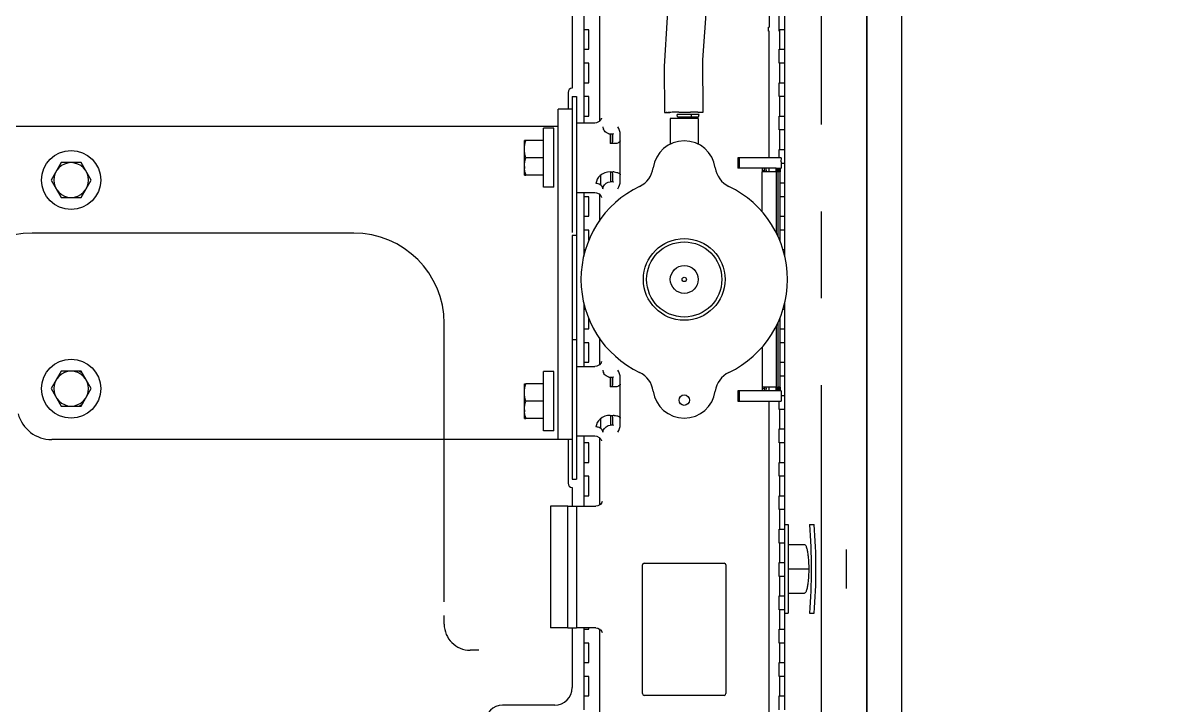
# Model space of a CAD drawing. Header units: millimetres. Extents: x 17886 to 18265, y -8727 to -7321.
# Drawn here: x 18010.845 to 18014.148, y -7649.554 to -7647.592 of the extents above; entities that cross this region are included whole.
import ezdxf

# ---------------------------------------------------------------- set-up
doc = ezdxf.new("R2010")
doc.units = ezdxf.units.MM
doc.linetypes.add('CENTER', pattern=[2, 1.25, -0.25, 0.25, -0.25])
for name, color, linetype in [('1542949_DXF_CONTINUOUS_LINE', 7, 'Continuous'), ('2706792_BM04DXF_CONTINUOUS_LINE', 7, 'Continuous'), ('3563231_DXF_CONTINUOUS_LINE', 7, 'Continuous'), ('3884027_DKREDXF_CONTINUOUS_LINE', 7, 'Continuous'), ('DEFAULT_1', 7, 'CENTER')]:
    doc.layers.add(name, color=color, linetype=linetype)

msp = doc.modelspace()

# ---------------------------------------------------------------- linework, layer by layer
at = {"color": 1}
for points in [[(18015.91168, -7645.70768), (18015.91168, -7650.70768), (18016.01168, -7650.70768), (18016.01168, -7645.70768), (18015.91168, -7645.70768), (18014.47018, -7646.78018), (18013.27018, -7646.78018), (18013.27018, -7649.88018), (18014.47018, -7649.88018), (18015.91168, -7650.70768)], [(18013.27018, -7646.78018), (18013.37018, -7646.78018), (18013.37018, -7649.88018), (18014.37018, -7649.88018), (18014.37018, -7646.78018), (18014.47018, -7646.78018), (18014.47018, -7649.88018), (18013.27018, -7649.88018), (18013.27018, -7646.78018), (18014.37018, -7646.78018)]]:
    msp.add_lwpolyline(points, dxfattribs=at)
at = {"layer": '1542949_DXF_CONTINUOUS_LINE', "color": 7, "linetype": 'Continuous'}
for p, q in [((18013.03468, -7649.03518), (18013.04468, -7649.03518)), ((18013.04468, -7649.03518), (18013.04468, -7649.29018)), ((18013.10539, -7649.03518), (18013.11917, -7649.03518)), ((18013.03468, -7649.29018), (18013.04468, -7649.29018)), ((18013.10539, -7649.29018), (18013.11917, -7649.29018))]:
    msp.add_line(p, q, dxfattribs=at)
for points in [[(18013.10539, -7649.03518), (18013.10905, -7649.07755), (18013.11214, -7649.16268), (18013.10905, -7649.2478), (18013.10539, -7649.29018)], [(18013.11917, -7649.29018), (18013.12284, -7649.2478), (18013.12593, -7649.16268), (18013.12284, -7649.07755), (18013.11917, -7649.03518)]]:
    msp.add_open_spline(points, degree=3, dxfattribs=at)
for points, knots in [([(18013.0915, -7649.09268), (18013.09304, -7649.09268), (18013.0952, -7649.09561), (18013.09688, -7649.0997), (18013.0978, -7649.10276), (18013.09825, -7649.10447)], [0, 0, 0, 0, 0.3311416, 0.6211618, 1, 1, 1, 1]), ([(18013.09825, -7649.10447), (18013.09921, -7649.10816), (18013.10079, -7649.11654), (18013.10306, -7649.13593), (18013.10406, -7649.16268), (18013.10306, -7649.18942), (18013.10079, -7649.20882), (18013.09921, -7649.2172), (18013.09825, -7649.22088)], [0, 0, 0, 0, 0.097488, 0.2180059, 0.5, 0.7819941, 0.902512, 1, 1, 1, 1]), ([(18013.09825, -7649.22088), (18013.0978, -7649.22259), (18013.09688, -7649.22565), (18013.0952, -7649.22975), (18013.09304, -7649.23268), (18013.0915, -7649.23268)], [0, 0, 0, 0, 0.3788382, 0.6688584, 1, 1, 1, 1])]:
    msp.add_open_spline(points, degree=3, knots=knots, dxfattribs=at)
at = {"layer": '2706792_BM04DXF_CONTINUOUS_LINE', "color": 7, "linetype": 'Continuous'}
msp.add_line((18013.27018, -7649.88438), (18013.27018, -7646.85423), dxfattribs=at)
at = {"layer": '3563231_DXF_CONTINUOUS_LINE', "color": 7, "linetype": 'Continuous'}
msp.add_line((18013.21168, -7649.10638), (18013.21168, -7649.21897), dxfattribs=at)
at = {"layer": '3884027_DKREDXF_CONTINUOUS_LINE', "color": 7, "linetype": 'Continuous'}
for p, q in [((18012.98968, -7647.23218), (18012.98968, -7647.60418)), ((18012.50168, -7647.43208), (18012.50168, -7647.87566)), ((18012.42368, -7647.45318), (18012.42368, -7647.78018)), ((18012.45668, -7647.57218), (18012.45668, -7647.61218)), ((18012.98839, -7647.61618), (18012.98839, -7647.60418)), ((18012.98839, -7647.60418), (18012.98968, -7647.60418)), ((18013.01868, -7647.61618), (18013.01868, -7647.57218)), ((18013.03468, -7647.61218), (18013.03468, -7647.57218)), ((18012.47168, -7647.61218), (18012.45668, -7647.61218)), ((18012.47168, -7647.66818), (18012.47168, -7647.61218)), ((18012.98968, -7647.61618), (18012.98839, -7647.61618)), ((18012.98968, -7647.98018), (18012.98968, -7647.61618)), ((18013.01968, -7647.61218), (18013.01968, -7647.66818)), ((18013.03468, -7647.61218), (18013.01968, -7647.61218)), ((18012.45668, -7647.66818), (18012.45668, -7647.70818)), ((18012.45668, -7647.66818), (18012.47168, -7647.66818)), ((18013.01868, -7647.70818), (18013.01868, -7647.66818)), ((18013.01968, -7647.66818), (18013.03468, -7647.66818)), ((18013.03468, -7647.70818), (18013.03468, -7647.66818)), ((18012.47168, -7647.70818), (18012.45668, -7647.70818)), ((18012.47168, -7647.76418), (18012.47168, -7647.70818)), ((18013.01968, -7647.70818), (18013.01968, -7647.76418)), ((18013.03468, -7647.70818), (18013.01968, -7647.70818)), ((18012.45668, -7647.76418), (18012.45668, -7647.80418)), ((18012.45668, -7647.76418), (18012.47168, -7647.76418)), ((18013.01868, -7647.80418), (18013.01868, -7647.76418)), ((18013.01968, -7647.76418), (18013.03468, -7647.76418)), ((18013.03468, -7647.80418), (18013.03468, -7647.76418)), ((18012.41168, -7647.79218), (18012.41168, -7647.84068)), ((18012.47168, -7647.80418), (18012.45668, -7647.80418)), ((18012.47168, -7647.86018), (18012.47168, -7647.80418)), ((18013.01968, -7647.80418), (18013.01968, -7647.86018)), ((18013.03468, -7647.80418), (18013.01968, -7647.80418)), ((18012.45668, -7647.86018), (18012.45668, -7647.88018)), ((18012.45668, -7647.86018), (18012.47168, -7647.86018)), ((18012.78568, -7647.86733), (18012.70568, -7647.86733)), ((18012.72618, -7647.86215), (18012.72531, -7647.85535)), ((18012.78819, -7647.85535), (18012.72531, -7647.85535)), ((18012.72618, -7647.86215), (18012.78637, -7647.86215)), ((18012.76606, -7647.85535), (18012.76519, -7647.86215)), ((18013.01868, -7647.90018), (18013.01868, -7647.86018)), ((18013.01968, -7647.86018), (18013.03468, -7647.86018)), ((18013.03468, -7647.90018), (18013.03468, -7647.86018)), ((18012.37119, -7648.06518), (18012.37119, -7647.89518)), ((18013.01968, -7647.90018), (18013.01968, -7647.95618)), ((18013.03468, -7647.90018), (18013.01968, -7647.90018)), ((18012.28619, -7648.03018), (18012.28619, -7647.93018)), ((18012.29065, -7647.93018), (18012.28619, -7647.93018)), ((18012.53303, -7647.91118), (18012.53303, -7647.93934)), ((18012.53303, -7647.91118), (18012.54168, -7647.91118)), ((18012.5347, -7647.93934), (18012.5347, -7647.91116)), ((18012.54168, -7647.93934), (18012.53303, -7647.93934)), ((18013.01868, -7647.98018), (18013.01868, -7647.95618)), ((18013.01968, -7647.95618), (18013.03468, -7647.95618)), ((18013.03468, -7647.99618), (18013.03468, -7647.95618)), ((18011.01205, -7647.99418), (18010.98319, -7647.99418)), ((18011.04092, -7648.04418), (18011.01205, -7647.99418)), ((18012.90025, -7647.98018), (18012.90025, -7648.01018)), ((18012.90472, -7647.98018), (18012.90025, -7647.98018)), ((18012.90472, -7648.01018), (18012.90472, -7647.98018)), ((18013.03468, -7647.99618), (18013.02446, -7647.99618)), ((18012.28619, -7648.03018), (18012.29065, -7648.03018)), ((18012.50568, -7648.0459), (18012.50568, -7648.02989)), ((18012.53303, -7648.02101), (18012.54168, -7648.02101)), ((18012.5347, -7648.04918), (18012.5347, -7648.02101)), ((18013.00963, -7648.01018), (18012.90025, -7648.01018)), ((18013.00998, -7648.02018), (18012.97, -7648.02018)), ((18012.98968, -7648.02018), (18012.98968, -7648.01018)), ((18013.02045, -7648.02018), (18013.01137, -7648.02018)), ((18013.01968, -7648.01018), (18013.01968, -7648.02018)), ((18011.01205, -7648.09418), (18011.04092, -7648.04418)), ((18012.54168, -7648.04918), (18012.53303, -7648.04918)), ((18013.02149, -7648.05218), (18013.03468, -7648.05218)), ((18013.03468, -7648.09218), (18013.03468, -7648.05218)), ((18010.98319, -7648.09418), (18011.01205, -7648.09418)), ((18012.45668, -7648.08018), (18012.45668, -7648.09218)), ((18012.47168, -7648.09218), (18012.45668, -7648.09218)), ((18012.47168, -7648.14818), (18012.47168, -7648.09218)), ((18012.50168, -7648.08475), (18012.50168, -7648.16264)), ((18013.03468, -7648.09218), (18013.02149, -7648.09218)), ((18012.45668, -7648.14818), (18012.45668, -7648.18818)), ((18012.45668, -7648.14818), (18012.47168, -7648.14818)), ((18013.02149, -7648.14818), (18013.03468, -7648.14818)), ((18013.03468, -7648.18818), (18013.03468, -7648.14818)), ((18012.47168, -7648.18818), (18012.45668, -7648.18818)), ((18012.47168, -7648.21761), (18012.47168, -7648.18818)), ((18013.03468, -7648.18818), (18013.02149, -7648.18818)), ((18012.43568, -7648.20418), (18012.42368, -7648.20418)), ((18012.43568, -7648.20418), (18012.43568, -7648.50418)), ((18012.45668, -7648.24418), (18012.45668, -7648.2629)), ((18012.45668, -7648.24418), (18012.46175, -7648.24418)), ((18013.02962, -7648.24418), (18013.03468, -7648.24418)), ((18013.03468, -7648.2629), (18013.03468, -7648.24418)), ((18012.45668, -7648.39745), (18012.45668, -7648.41618)), ((18013.03468, -7648.41618), (18013.03468, -7648.39745)), ((18012.46175, -7648.41618), (18012.45668, -7648.41618)), ((18013.03468, -7648.41618), (18013.02962, -7648.41618)), ((18012.47168, -7648.47218), (18012.47168, -7648.44274)), ((18012.45668, -7648.47218), (18012.45668, -7648.51218)), ((18012.45668, -7648.47218), (18012.47168, -7648.47218)), ((18013.02149, -7648.47218), (18013.03468, -7648.47218)), ((18013.03468, -7648.51218), (18013.03468, -7648.47218)), ((18012.43568, -7648.50418), (18012.42368, -7648.50418)), ((18012.47168, -7648.51218), (18012.45668, -7648.51218)), ((18012.47168, -7648.56818), (18012.47168, -7648.51218)), ((18012.50168, -7648.49772), (18012.50168, -7648.57559)), ((18013.03468, -7648.51218), (18013.02149, -7648.51218)), ((18011.01207, -7648.59419), (18010.9832, -7648.59419)), ((18011.0148, -7648.59892), (18011.00659, -7648.59419)), ((18011.0066, -7648.59419), (18011.0148, -7648.59892)), ((18011.04093, -7648.64419), (18011.01207, -7648.59419)), ((18012.37119, -7648.76518), (18012.37119, -7648.59518)), ((18012.45668, -7648.56818), (18012.45668, -7648.58018)), ((18012.45668, -7648.56818), (18012.47168, -7648.56818)), ((18013.02149, -7648.56818), (18013.03468, -7648.56818)), ((18013.03468, -7648.60818), (18013.03468, -7648.56818)), ((18012.53303, -7648.61118), (18012.53303, -7648.63934)), ((18012.53303, -7648.61118), (18012.54168, -7648.61118)), ((18012.5347, -7648.63934), (18012.5347, -7648.61116)), ((18013.03468, -7648.60818), (18013.02149, -7648.60818)), ((18011.01207, -7648.69419), (18011.04093, -7648.64419)), ((18012.28619, -7648.73018), (18012.28619, -7648.63018)), ((18012.28619, -7648.63018), (18012.29065, -7648.63018)), ((18012.54168, -7648.63934), (18012.53303, -7648.63934)), ((18012.90025, -7648.65018), (18012.90025, -7648.68018)), ((18013.00963, -7648.65018), (18012.90025, -7648.65018)), ((18012.90472, -7648.68018), (18012.90472, -7648.65018)), ((18013.00998, -7648.64018), (18012.97, -7648.64018)), ((18012.98968, -7648.65018), (18012.98968, -7648.64018)), ((18013.01137, -7648.64018), (18013.01521, -7648.64018)), ((18013.02045, -7648.64018), (18013.01661, -7648.64018)), ((18013.01968, -7648.64018), (18013.01968, -7648.65018)), ((18010.9832, -7648.69419), (18011.01207, -7648.69419)), ((18011.01482, -7648.68942), (18011.00656, -7648.69419)), ((18011.0066, -7648.69419), (18011.0148, -7648.68946)), ((18012.90025, -7648.68018), (18012.90472, -7648.68018)), ((18012.98968, -7649.99621), (18012.98968, -7648.68018)), ((18013.01868, -7648.70418), (18013.01868, -7648.68018)), ((18013.02446, -7648.66418), (18013.03468, -7648.66418)), ((18013.03468, -7648.70418), (18013.03468, -7648.66418)), ((18012.53303, -7648.72101), (18012.54168, -7648.72101)), ((18012.5347, -7648.74918), (18012.5347, -7648.72101)), ((18013.01968, -7648.70418), (18013.01968, -7648.76018)), ((18013.03468, -7648.70418), (18013.01968, -7648.70418)), ((18012.28619, -7648.73018), (18012.29065, -7648.73018)), ((18012.50568, -7648.74605), (18012.50568, -7648.72989)), ((18012.54168, -7648.74918), (18012.53303, -7648.74918)), ((18013.01868, -7648.80018), (18013.01868, -7648.76018)), ((18013.01968, -7648.76018), (18013.03468, -7648.76018)), ((18013.03468, -7648.80018), (18013.03468, -7648.76018)), ((18012.41168, -7648.79068), (18012.41168, -7648.91618)), ((18012.45668, -7648.78018), (18012.45668, -7648.80018)), ((18012.50168, -7648.78466), (18012.50168, -7648.97886)), ((18012.47168, -7648.80018), (18012.45668, -7648.80018)), ((18012.47168, -7648.85618), (18012.47168, -7648.80018)), ((18013.01968, -7648.80018), (18013.01968, -7648.85618)), ((18013.03468, -7648.80018), (18013.01968, -7648.80018)), ((18012.45668, -7648.85618), (18012.45668, -7648.89618)), ((18012.45668, -7648.85618), (18012.47168, -7648.85618)), ((18013.01868, -7648.89618), (18013.01868, -7648.85618)), ((18013.01968, -7648.85618), (18013.03468, -7648.85618)), ((18013.03468, -7648.89618), (18013.03468, -7648.85618)), ((18012.47168, -7648.89618), (18012.45668, -7648.89618)), ((18012.47168, -7648.95218), (18012.47168, -7648.89618)), ((18013.01968, -7648.89618), (18013.01968, -7648.95218)), ((18013.03468, -7648.89618), (18013.01968, -7648.89618)), ((18012.42368, -7648.92818), (18012.42368, -7648.9822)), ((18012.45668, -7648.95218), (18012.45668, -7648.98218)), ((18012.45668, -7648.95218), (18012.47168, -7648.95218)), ((18013.01868, -7648.99218), (18013.01868, -7648.95218)), ((18013.01968, -7648.95218), (18013.03468, -7648.95218)), ((18013.03468, -7648.99218), (18013.03468, -7648.95218)), ((18012.41098, -7649.33218), (18012.41098, -7648.98218)), ((18012.43568, -7648.98218), (18012.43568, -7649.33218)), ((18013.01968, -7648.99218), (18013.01968, -7649.04818)), ((18013.03468, -7648.99218), (18013.01968, -7648.99218)), ((18013.01868, -7649.08818), (18013.01868, -7649.04818)), ((18013.01968, -7649.04818), (18013.03468, -7649.04818)), ((18013.03468, -7649.08818), (18013.03468, -7649.04818)), ((18013.01968, -7649.08818), (18013.01968, -7649.14418)), ((18013.03468, -7649.08818), (18013.01968, -7649.08818)), ((18012.62569, -7649.52134), (18012.62569, -7649.15134)), ((18012.63069, -7649.14634), (18012.86069, -7649.14634)), ((18012.86569, -7649.15134), (18012.86569, -7649.52134)), ((18013.01868, -7649.18418), (18013.01868, -7649.14418)), ((18013.01968, -7649.14418), (18013.03468, -7649.14418)), ((18013.03468, -7649.18418), (18013.03468, -7649.14418)), ((18013.01968, -7649.18418), (18013.01968, -7649.24018)), ((18013.03468, -7649.18418), (18013.01968, -7649.18418)), ((18013.01868, -7649.28018), (18013.01868, -7649.24018)), ((18013.01968, -7649.24018), (18013.03468, -7649.24018)), ((18013.03468, -7649.28018), (18013.03468, -7649.24018)), ((18013.01968, -7649.28018), (18013.01968, -7649.33618)), ((18013.03468, -7649.28018), (18013.01968, -7649.28018)), ((18012.42368, -7649.33215), (18012.42368, -7649.50418)), ((18012.45668, -7649.33618), (18012.45668, -7649.37618)), ((18012.45668, -7649.33618), (18012.47168, -7649.33618)), ((18012.47168, -7649.33618), (18012.47168, -7649.33218)), ((18012.50168, -7649.33549), (18012.50168, -7649.80018)), ((18013.01868, -7649.37618), (18013.01868, -7649.33618)), ((18013.01968, -7649.33618), (18013.03468, -7649.33618)), ((18013.03468, -7649.37618), (18013.03468, -7649.33618)), ((18012.47168, -7649.37618), (18012.45668, -7649.37618)), ((18012.47168, -7649.43218), (18012.47168, -7649.37618)), ((18013.01968, -7649.37618), (18013.01968, -7649.43218)), ((18013.03468, -7649.37618), (18013.01968, -7649.37618)), ((18012.45668, -7649.43218), (18012.45668, -7649.47218)), ((18012.45668, -7649.43218), (18012.47168, -7649.43218)), ((18013.01868, -7649.47218), (18013.01868, -7649.43218)), ((18013.01968, -7649.43218), (18013.03468, -7649.43218)), ((18013.03468, -7649.47218), (18013.03468, -7649.43218)), ((18012.47168, -7649.47218), (18012.45668, -7649.47218)), ((18012.47168, -7649.52818), (18012.47168, -7649.47218)), ((18013.01968, -7649.47218), (18013.01968, -7649.52818)), ((18013.03468, -7649.47218), (18013.01968, -7649.47218)), ((18012.45668, -7649.52818), (18012.45668, -7649.56818)), ((18012.45668, -7649.52818), (18012.47168, -7649.52818)), ((18012.86069, -7649.52634), (18012.63069, -7649.52634)), ((18013.01868, -7649.56818), (18013.01868, -7649.52818)), ((18013.01968, -7649.52818), (18013.03468, -7649.52818)), ((18013.03468, -7649.56818), (18013.03468, -7649.52818))]:
    msp.add_line(p, q, dxfattribs=at)
at = {"layer": '3884027_DKREDXF_CONTINUOUS_LINE', "color": 6, "linetype": 'Continuous'}
for p, q in [((18012.45668, -7647.61218), (18012.45668, -7647.66818)), ((18013.03468, -7647.66818), (18013.03468, -7647.61218)), ((18012.79977, -7647.84868), (18012.7995, -7647.69799)), ((18012.45668, -7647.70818), (18012.45668, -7647.76418)), ((18013.03468, -7647.76418), (18013.03468, -7647.70818)), ((18012.42368, -7647.80418), (18012.42368, -7648.19463)), ((18012.42368, -7647.80418), (18012.43568, -7647.80418)), ((18012.43568, -7647.80418), (18012.43568, -7648.20418)), ((18012.45668, -7647.80418), (18012.45668, -7647.86018)), ((18013.03468, -7647.86018), (18013.03468, -7647.80418)), ((18012.38319, -7648.79068), (18012.38319, -7647.84068)), ((18012.42319, -7647.84068), (18012.38319, -7647.84068)), ((18012.5079, -7647.86704), (18012.50794, -7647.86674)), ((18012.69334, -7647.84986), (18012.69365, -7647.84985)), ((18012.69534, -7647.84981), (18012.69626, -7647.84978)), ((18012.69626, -7647.84978), (18012.69743, -7647.84975)), ((18012.69743, -7647.84975), (18012.69885, -7647.84972)), ((18012.70568, -7647.86733), (18012.70568, -7647.94217)), ((18012.73044, -7647.84912), (18012.73593, -7647.84904)), ((18012.74712, -7647.84888), (18012.7527, -7647.84881)), ((18012.7527, -7647.84881), (18012.7582, -7647.84875)), ((18012.7582, -7647.84875), (18012.76356, -7647.84869)), ((18012.78568, -7647.86733), (18012.78568, -7647.94217)), ((18012.78637, -7647.86215), (18012.78819, -7647.85535)), ((18012.38319, -7647.89068), (18010.13713, -7647.89068)), ((18012.34119, -7648.06518), (18012.34119, -7647.89518)), ((18012.37119, -7647.89518), (18012.34119, -7647.89518)), ((18012.48918, -7647.88018), (18012.43568, -7647.88018)), ((18012.4938, -7647.87963), (18012.48918, -7647.88018)), ((18012.50146, -7647.87592), (18012.4938, -7647.87963)), ((18013.03468, -7647.95618), (18013.03468, -7647.90018)), ((18012.34119, -7647.93018), (18012.29065, -7647.93018)), ((18012.54168, -7647.91118), (18012.54274, -7647.91118)), ((18012.56168, -7648.04722), (18012.56168, -7647.91314)), ((18010.95432, -7647.99418), (18010.92545, -7648.04418)), ((18010.98319, -7647.99418), (18010.95432, -7647.99418)), ((18012.34119, -7647.98018), (18012.29065, -7647.98018)), ((18013.02394, -7647.98018), (18012.90472, -7647.98018)), ((18013.03468, -7648.05218), (18013.03468, -7647.99618)), ((18012.34119, -7648.03018), (18012.29065, -7648.03018)), ((18012.50555, -7648.04015), (18012.50537, -7648.03012)), ((18012.97, -7648.13595), (18012.97, -7648.02018)), ((18013.00998, -7648.02018), (18013.00998, -7648.1954)), ((18013.01137, -7648.01018), (18013.01486, -7648.01018)), ((18013.01521, -7648.02018), (18013.01521, -7648.20619)), ((18013.01661, -7648.01018), (18013.0201, -7648.01018)), ((18013.02045, -7648.02018), (18013.02045, -7648.21901)), ((18013.02184, -7648.01018), (18013.02394, -7648.01018)), ((18010.92545, -7648.04418), (18010.95432, -7648.09418)), ((18012.37119, -7648.06518), (18012.34119, -7648.06518)), ((18012.50576, -7648.0494), (18012.50555, -7648.04015)), ((18012.506, -7648.05792), (18012.50576, -7648.0494)), ((18012.54274, -7648.04918), (18012.54168, -7648.04918)), ((18010.95432, -7648.09418), (18010.98319, -7648.09418)), ((18012.43568, -7648.08018), (18012.48918, -7648.08018)), ((18012.45668, -7648.09218), (18012.45668, -7648.14818)), ((18012.50774, -7648.09326), (18012.50806, -7648.09443)), ((18013.03468, -7648.14818), (18013.03468, -7648.09218)), ((18012.45668, -7648.18818), (18012.45668, -7648.24418)), ((18013.03468, -7648.24418), (18013.03468, -7648.18818)), ((18012.42319, -7648.20418), (18012.42319, -7648.50418)), ((18012.45668, -7648.41618), (18012.45668, -7648.47218)), ((18013.03468, -7648.47218), (18013.03468, -7648.41618)), ((18013.01521, -7648.45416), (18013.01521, -7648.64018)), ((18013.02045, -7648.44134), (18013.02045, -7648.64018)), ((18013.00998, -7648.46496), (18013.00998, -7648.64018)), ((18012.42368, -7648.50418), (18012.42368, -7648.90418)), ((18012.43568, -7648.50418), (18012.43568, -7648.90418)), ((18012.45668, -7648.51218), (18012.45668, -7648.56818)), ((18012.97, -7648.5244), (18012.97, -7648.64018)), ((18013.03468, -7648.56818), (18013.03468, -7648.51218)), ((18010.95433, -7648.59419), (18010.92546, -7648.64419)), ((18010.9832, -7648.59419), (18010.95433, -7648.59419)), ((18012.34119, -7648.76518), (18012.34119, -7648.59518)), ((18012.37119, -7648.59518), (18012.34119, -7648.59518)), ((18012.43568, -7648.58018), (18012.48918, -7648.58018)), ((18012.49424, -7648.57952), (18012.48918, -7648.58018)), ((18012.50214, -7648.57535), (18012.49424, -7648.57952)), ((18012.54168, -7648.61118), (18012.54274, -7648.61118)), ((18012.56168, -7648.74722), (18012.56168, -7648.61314)), ((18013.03468, -7648.66418), (18013.03468, -7648.60818)), ((18010.92546, -7648.64419), (18010.95433, -7648.69419)), ((18012.34119, -7648.63018), (18012.29065, -7648.63018)), ((18013.01486, -7648.65018), (18013.01137, -7648.65018)), ((18013.0201, -7648.65018), (18013.01661, -7648.65018)), ((18013.02394, -7648.65018), (18013.02184, -7648.65018)), ((18010.95433, -7648.69419), (18010.9832, -7648.69419)), ((18012.34119, -7648.68018), (18012.29065, -7648.68018)), ((18012.90472, -7648.68018), (18013.02394, -7648.68018)), ((18013.03468, -7648.76018), (18013.03468, -7648.70418)), ((18012.34119, -7648.73018), (18012.29065, -7648.73018)), ((18012.54274, -7648.74918), (18012.54168, -7648.74918)), ((18012.42319, -7648.79068), (18010.92742, -7648.79068)), ((18012.37119, -7648.76518), (18012.34119, -7648.76518)), ((18012.43568, -7648.78018), (18012.48918, -7648.78018)), ((18012.50781, -7648.79349), (18012.50807, -7648.79444)), ((18012.45668, -7648.80018), (18012.45668, -7648.85618)), ((18013.03468, -7648.85618), (18013.03468, -7648.80018)), ((18012.42368, -7648.90418), (18012.43568, -7648.90418)), ((18012.45668, -7648.89618), (18012.45668, -7648.95218)), ((18013.03468, -7648.95218), (18013.03468, -7648.89618)), ((18012.36098, -7648.98218), (18012.36098, -7649.33218)), ((18012.41098, -7648.98218), (18012.36098, -7648.98218)), ((18012.41098, -7648.9822), (18012.43568, -7648.9822)), ((18012.43568, -7648.98218), (18012.49176, -7648.98218)), ((18012.49697, -7648.98148), (18012.49176, -7648.98218)), ((18012.50514, -7648.97695), (18012.49697, -7648.98148)), ((18013.03468, -7649.04818), (18013.03468, -7648.99218)), ((18013.03468, -7649.14418), (18013.03468, -7649.08818)), ((18013.04468, -7649.09268), (18013.0915, -7649.09268)), ((18013.03468, -7649.24018), (18013.03468, -7649.18418)), ((18013.04468, -7649.16268), (18013.10443, -7649.16268)), ((18013.04468, -7649.23268), (18013.0915, -7649.23268)), ((18013.03468, -7649.33618), (18013.03468, -7649.28018)), ((18012.41098, -7649.33218), (18012.36098, -7649.33218)), ((18012.41098, -7649.33215), (18012.43568, -7649.33215)), ((18012.49176, -7649.33218), (18012.43568, -7649.33218)), ((18012.45668, -7649.33218), (18012.45668, -7649.33618)), ((18012.45668, -7649.37618), (18012.45668, -7649.43218)), ((18013.03468, -7649.43218), (18013.03468, -7649.37618)), ((18012.45668, -7649.47218), (18012.45668, -7649.52818)), ((18013.03468, -7649.52818), (18013.03468, -7649.47218)), ((18012.37368, -7649.55418), (18012.22368, -7649.55418))]:
    msp.add_line(p, q, dxfattribs=at)
for points in [[(18012.7995, -7647.69799), (18012.81054, -7647.53963), (18012.82052, -7647.39075), (18012.81614, -7647.24875), (18012.7866, -7647.11393), (18012.72777, -7646.99236)], [(18012.70697, -7647.44199), (18012.69638, -7647.57552), (18012.68793, -7647.71775), (18012.68892, -7647.85011)], [(18012.50794, -7647.86674), (18012.50807, -7647.8659), (18012.50781, -7647.86686), (18012.50605, -7647.87072), (18012.50146, -7647.87592)], [(18012.69365, -7647.84985), (18012.69721, -7647.84975), (18012.70438, -7647.84958)], [(18012.48918, -7648.08018), (18012.49374, -7648.08071), (18012.50124, -7648.08426)], [(18012.50124, -7648.08426), (18012.50582, -7648.08925), (18012.50774, -7648.09326)], [(18012.50791, -7648.56697), (18012.50806, -7648.56596), (18012.50792, -7648.56651), (18012.50655, -7648.56985), (18012.50214, -7648.57535)], [(18012.5057, -7648.74684), (18012.5055, -7648.73712), (18012.50538, -7648.73011)], [(18012.50603, -7648.75887), (18012.50593, -7648.7558), (18012.5057, -7648.74684)], [(18012.48918, -7648.78018), (18012.49405, -7648.78078), (18012.50156, -7648.78452)], [(18012.50156, -7648.78452), (18012.50604, -7648.78961), (18012.50781, -7648.79349)], [(18012.5102, -7648.96895), (18012.51018, -7648.96899), (18012.5092, -7648.97149), (18012.50514, -7648.97695)], [(18012.49176, -7649.33218), (18012.49702, -7649.33289), (18012.50517, -7649.33743), (18012.50912, -7649.34269), (18012.51014, -7649.34523), (18012.51022, -7649.34551)]]:
    msp.add_lwpolyline(points, dxfattribs=at)
for centre in [(18010.98319, -7648.04418), (18010.9832, -7648.64419)]:
    msp.add_circle(centre, 0.085, dxfattribs=at)
at = {"layer": '3884027_DKREDXF_CONTINUOUS_LINE', "color": 7, "linetype": 'Continuous'}
for centre, radius in [((18012.74568, -7648.33018), 0.11739), ((18012.74568, -7648.33018), 0.108), ((18012.74568, -7648.33018), 0.04), ((18012.74568, -7648.33018), 0.00623), ((18012.74568, -7648.6772), 0.015)]:
    msp.add_circle(centre, radius, dxfattribs=at)
for centre, radius, start, end in [((18012.42368, -7647.79218), 0.012, 90, 180), ((18010.98319, -7648.04418), 0.05, 270, 90), ((18012.3521, -7648.00515), 0.06591, 180.02005, 185.35415), ((18012.38875, -7647.99734), 0.10345, 194.7506, 198.5098), ((18012.54168, -7648.06881), 0.0478, 87.30869, 89.99233), ((18010.9832, -7648.64419), 0.05, 270, 90), ((18012.3521, -7648.70515), 0.06591, 180.02005, 185.35415), ((18012.38875, -7648.69734), 0.10345, 194.7506, 198.5098), ((18012.54168, -7648.76881), 0.0478, 87.30794, 89.99233), ((18012.42368, -7648.91618), 0.012, 180, 270), ((18012.63069, -7649.15134), 0.005, 90, 180), ((18012.86069, -7649.15134), 0.005, 0, 90), ((18012.63069, -7649.52134), 0.005, 180, 270), ((18012.86069, -7649.52134), 0.005, 270, 0)]:
    msp.add_arc(centre, radius, start, end, dxfattribs=at)
at = {"layer": '3884027_DKREDXF_CONTINUOUS_LINE', "color": 6, "linetype": 'Continuous'}
for centre, radius, start, end in [((18012.71086, -7648.39687), 0.54728, 91.62504, 91.82815), ((18012.75899, -7650.3342), 2.48521, 91.01351, 91.38656), ((18012.81129, -7653.12401), 5.27551, 90.87814, 91.04558), ((18012.79778, -7651.02078), 3.17227, 90.23385, 90.61816), ((18012.53377, -7647.88949), 0.02185, 184.41573, 188.28907), ((18012.53399, -7647.88946), 0.02208, 188.29496, 202.46363), ((18012.53304, -7647.89088), 0.0203, 259.69641, 264.83625), ((18012.53303, -7647.89102), 0.02015, 264.83376, 269.99616), ((18012.54168, -7647.93116), 0.02, 87.52394, 89.99607), ((18012.74568, -7648.02143), 0.09, 7.89969, 172.10031), ((18010.98319, -7648.04418), 0.05, 90, 270), ((18012.5872, -7647.99944), 0.07, 295.60246, 352.10031), ((18012.90417, -7647.99944), 0.07, 187.89969, 244.39754), ((18012.74568, -7648.33018), 0.29675, 115.60246, 244.39754), ((18012.54168, -7648.02919), 0.02, 270.0039, 272.47599), ((18012.74568, -7648.33018), 0.29675, 295.60246, 64.39754), ((18010.9832, -7648.64419), 0.05, 90, 270), ((18012.53378, -7648.58949), 0.02186, 184.41555, 188.28568), ((18012.53396, -7648.58947), 0.02205, 188.28546, 202.45852), ((18012.53305, -7648.59085), 0.02033, 259.70842, 264.84352), ((18012.53303, -7648.59101), 0.02017, 264.84051, 269.99405), ((18012.54168, -7648.63116), 0.02, 87.52401, 89.9961), ((18012.5872, -7648.66092), 0.07, 7.89969, 64.39754), ((18012.90417, -7648.66092), 0.07, 115.60246, 172.10031), ((18012.74568, -7648.63893), 0.09, 187.89969, 352.10031), ((18010.92742, -7648.69068), 0.1, 195, 270), ((18012.54168, -7648.72919), 0.02, 270.00393, 272.47606), ((18012.37368, -7649.50418), 0.05, 270, 0), ((18012.22368, -7649.60418), 0.05, 90, 180)]:
    msp.add_arc(centre, radius, start, end, dxfattribs=at)
for centre, start_param, end_param in [((18012.54221, -7647.98018), -2.3138947, -1.9829799), ((18012.54221, -7647.98018), -1.1586132, -0.8276801), ((18012.54221, -7648.68018), -2.3139093, -1.9829789), ((18012.54221, -7648.68018), -1.1586122, -0.8276946)]:
    msp.add_ellipse(centre, major_axis=(0, -0.102), ratio=0.0349208, start_param=start_param, end_param=end_param, dxfattribs=at)
for points, knots in [([(18012.68892, -7647.85011), (18012.6889, -7647.84974), (18012.69136, -7647.85042), (18012.69227, -7647.8499), (18012.69341, -7647.84987)], [0, 0, 0, 0, 0.2443075, 1, 1, 1, 1]), ([(18012.79526, -7647.84854), (18012.79618, -7647.84855), (18012.79759, -7647.84857), (18012.79899, -7647.8486), (18012.79948, -7647.84863)], [0, 0, 0, 0, 0.6531104, 1, 1, 1, 1]), ([(18012.79948, -7647.84863), (18012.79955, -7647.84864), (18012.79962, -7647.84866), (18012.79976, -7647.84865), (18012.79977, -7647.84868)], [0, 0, 0, 0, 0.7368601, 1, 1, 1, 1]), ([(18013.02394, -7647.98018), (18013.0254, -7647.98018), (18013.02303, -7647.98831), (18013.02484, -7647.99425), (18013.02483, -7648.00396), (18013.02386, -7648.0078), (18013.02434, -7648.01018), (18013.02394, -7648.01018)], [0, 0, 0, 0, 0.146045, 0.4976892, 0.85067, 0.9599857, 1, 1, 1, 1]), ([(18013.02444, -7648.66159), (18013.02448, -7648.66585), (18013.02504, -7648.67233), (18013.02377, -7648.67708), (18013.02446, -7648.68018), (18013.02394, -7648.68018)], [0, 0, 0, 0, 0.6870712, 0.9154092, 1, 1, 1, 1]), ([(18013.02394, -7648.65018), (18013.02409, -7648.65018), (18013.02401, -7648.65108), (18013.02415, -7648.65147), (18013.02418, -7648.65189)], [0, 0, 0, 0, 0.2616335, 1, 1, 1, 1])]:
    msp.add_open_spline(points, degree=3, knots=knots, dxfattribs=at)
for points in [[(18012.73593, -7647.84904), (18012.73966, -7647.84898), (18012.74339, -7647.84893), (18012.74712, -7647.84888)], [(18012.78484, -7647.84853), (18012.78831, -7647.84852), (18012.79179, -7647.84851), (18012.79526, -7647.84854)], [(18012.52106, -7647.90731), (18012.51779, -7647.90499), (18012.51512, -7647.9016), (18012.51359, -7647.89789)], [(18012.56168, -7647.91314), (18012.56168, -7647.90551), (18012.55956, -7647.89749), (18012.5553, -7647.89118)], [(18012.52941, -7647.91085), (18012.52644, -7647.91031), (18012.52352, -7647.90906), (18012.52106, -7647.90731)], [(18012.5553, -7648.06918), (18012.55956, -7648.06286), (18012.56168, -7648.05484), (18012.56168, -7648.04722)], [(18012.56168, -7648.61314), (18012.56168, -7648.60551), (18012.55956, -7648.5975), (18012.5553, -7648.59118)], [(18012.52105, -7648.60731), (18012.51779, -7648.60498), (18012.51512, -7648.60159), (18012.51358, -7648.59789)], [(18012.52941, -7648.61085), (18012.52643, -7648.61031), (18012.52352, -7648.60906), (18012.52105, -7648.60731)], [(18013.02418, -7648.65189), (18013.02439, -7648.65512), (18013.02442, -7648.65835), (18013.02444, -7648.66159)], [(18012.5553, -7648.76918), (18012.55956, -7648.76286), (18012.56168, -7648.75484), (18012.56168, -7648.74722)]]:
    msp.add_open_spline(points, degree=3, dxfattribs=at)
at = {"layer": '3884027_DKREDXF_CONTINUOUS_LINE', "color": 7, "linetype": 'Continuous'}
for points in [[(18012.28619, -7647.95518), (18012.28619, -7647.94671), (18012.28798, -7647.93821), (18012.29065, -7647.93018)], [(18012.29065, -7647.98018), (18012.28798, -7647.97215), (18012.28619, -7647.96364), (18012.28619, -7647.95518)], [(18012.28619, -7648.00518), (18012.28619, -7647.99671), (18012.28798, -7647.98821), (18012.29065, -7647.98018)], [(18012.28871, -7648.02367), (18012.28765, -7648.01962), (18012.28686, -7648.01548), (18012.28647, -7648.0113)], [(18012.54392, -7648.02106), (18012.54675, -7648.02119), (18012.54959, -7648.02156), (18012.55233, -7648.02226)], [(18012.5043, -7648.0577), (18012.50065, -7648.05552), (18012.49624, -7648.05442), (18012.49199, -7648.05434)], [(18012.51198, -7648.06918), (18012.51183, -7648.06458), (18012.50825, -7648.06006), (18012.5043, -7648.0577)], [(18012.28619, -7648.65518), (18012.28619, -7648.64671), (18012.28798, -7648.63821), (18012.29065, -7648.63018)], [(18012.29065, -7648.68018), (18012.28798, -7648.67215), (18012.28619, -7648.66364), (18012.28619, -7648.65518)], [(18012.28619, -7648.70518), (18012.28619, -7648.69671), (18012.28798, -7648.68821), (18012.29065, -7648.68018)], [(18012.28871, -7648.72367), (18012.28765, -7648.71962), (18012.28686, -7648.71548), (18012.28647, -7648.7113)], [(18012.54392, -7648.72106), (18012.54675, -7648.72119), (18012.54959, -7648.72156), (18012.55233, -7648.72226)], [(18012.5043, -7648.7577), (18012.50065, -7648.75552), (18012.49624, -7648.75442), (18012.49199, -7648.75434)], [(18012.51198, -7648.76918), (18012.51183, -7648.76458), (18012.50825, -7648.76006), (18012.5043, -7648.7577)]]:
    msp.add_open_spline(points, degree=3, dxfattribs=at)
for points, knots in [([(18012.56168, -7647.93118), (18012.56168, -7647.93233), (18012.55708, -7647.93926), (18012.54807, -7647.93934), (18012.54168, -7647.93934)], [0, 0, 0, 0, 0.1528552, 1, 1, 1, 1]), ([(18012.53303, -7648.02101), (18012.52261, -7648.02101), (18012.50268, -7648.02713), (18012.49239, -7648.04582), (18012.49199, -7648.05434)], [0, 0, 0, 0, 0.5498145, 1, 1, 1, 1]), ([(18012.55233, -7648.02226), (18012.55365, -7648.0226), (18012.55723, -7648.02369), (18012.56168, -7648.02656), (18012.56168, -7648.02918)], [0, 0, 0, 0, 0.3415333, 1, 1, 1, 1]), ([(18012.96965, -7648.01018), (18012.97063, -7648.01018), (18012.969, -7648.01565), (18012.97, -7648.01782), (18012.97, -7648.02018)], [0, 0, 0, 0, 0.2936431, 1, 1, 1, 1]), ([(18012.97105, -7648.02018), (18012.97105, -7648.01782), (18012.97205, -7648.01565), (18012.97042, -7648.01018), (18012.9714, -7648.01018)], [0, 0, 0, 0, 0.7063902, 1, 1, 1, 1]), ([(18012.97489, -7648.01018), (18012.97587, -7648.01018), (18012.97423, -7648.01565), (18012.97524, -7648.01782), (18012.97524, -7648.02018)], [0, 0, 0, 0, 0.2936431, 1, 1, 1, 1]), ([(18012.97628, -7648.02018), (18012.97628, -7648.01782), (18012.97729, -7648.01565), (18012.97565, -7648.01018), (18012.97663, -7648.01018)], [0, 0, 0, 0, 0.7063902, 1, 1, 1, 1]), ([(18012.98026, -7648.01095), (18012.9803, -7648.01145), (18012.98045, -7648.01453), (18012.98047, -7648.0176), (18012.98047, -7648.02018)], [0, 0, 0, 0, 0.1633209, 1, 1, 1, 1]), ([(18012.98152, -7648.02018), (18012.98152, -7648.01782), (18012.98252, -7648.01565), (18012.98089, -7648.01018), (18012.98187, -7648.01018)], [0, 0, 0, 0, 0.7063902, 1, 1, 1, 1]), ([(18013.00998, -7648.02018), (18013.00998, -7648.01782), (18013.00897, -7648.01565), (18013.01061, -7648.01018), (18013.00963, -7648.01018)], [0, 0, 0, 0, 0.7063951, 1, 1, 1, 1]), ([(18013.01137, -7648.01018), (18013.01039, -7648.01018), (18013.01203, -7648.01565), (18013.01102, -7648.01782), (18013.01102, -7648.02018)], [0, 0, 0, 0, 0.2936051, 1, 1, 1, 1]), ([(18013.01521, -7648.02018), (18013.01521, -7648.01782), (18013.01421, -7648.01565), (18013.01584, -7648.01018), (18013.01486, -7648.01018)], [0, 0, 0, 0, 0.7063952, 1, 1, 1, 1]), ([(18013.01661, -7648.01018), (18013.01563, -7648.01018), (18013.01726, -7648.01565), (18013.01626, -7648.01782), (18013.01626, -7648.02018)], [0, 0, 0, 0, 0.2936051, 1, 1, 1, 1]), ([(18013.02045, -7648.02018), (18013.02045, -7648.01782), (18013.01944, -7648.01565), (18013.02108, -7648.01018), (18013.0201, -7648.01018)], [0, 0, 0, 0, 0.7063951, 1, 1, 1, 1]), ([(18013.02184, -7648.01018), (18013.02086, -7648.01018), (18013.0225, -7648.01565), (18013.02149, -7648.01782), (18013.02149, -7648.02018)], [0, 0, 0, 0, 0.2936051, 1, 1, 1, 1]), ([(18012.51198, -7648.06918), (18012.51211, -7648.06743), (18012.5139, -7648.0575), (18012.52472, -7648.04918), (18012.53303, -7648.04918)], [0, 0, 0, 0, 0.1743877, 1, 1, 1, 1]), ([(18012.56168, -7648.63118), (18012.56168, -7648.63233), (18012.55708, -7648.63926), (18012.54807, -7648.63934), (18012.54168, -7648.63934)], [0, 0, 0, 0, 0.152856, 1, 1, 1, 1]), ([(18012.97, -7648.64018), (18012.97, -7648.64253), (18012.969, -7648.6447), (18012.97063, -7648.65018), (18012.96965, -7648.65018)], [0, 0, 0, 0, 0.7063902, 1, 1, 1, 1]), ([(18012.9714, -7648.65018), (18012.97042, -7648.65018), (18012.97205, -7648.6447), (18012.97105, -7648.64253), (18012.97105, -7648.64018)], [0, 0, 0, 0, 0.2936431, 1, 1, 1, 1]), ([(18012.97524, -7648.64018), (18012.97524, -7648.64253), (18012.97423, -7648.6447), (18012.97587, -7648.65018), (18012.97489, -7648.65018)], [0, 0, 0, 0, 0.7063902, 1, 1, 1, 1]), ([(18012.97663, -7648.65018), (18012.97565, -7648.65018), (18012.97729, -7648.6447), (18012.97628, -7648.64253), (18012.97628, -7648.64018)], [0, 0, 0, 0, 0.2936431, 1, 1, 1, 1]), ([(18012.98047, -7648.64018), (18012.98047, -7648.64253), (18012.97947, -7648.6447), (18012.9811, -7648.65018), (18012.98012, -7648.65018)], [0, 0, 0, 0, 0.7063902, 1, 1, 1, 1]), ([(18012.98187, -7648.65018), (18012.98089, -7648.65018), (18012.98252, -7648.6447), (18012.98152, -7648.64253), (18012.98152, -7648.64018)], [0, 0, 0, 0, 0.2936431, 1, 1, 1, 1]), ([(18013.00963, -7648.65018), (18013.01061, -7648.65018), (18013.00897, -7648.6447), (18013.00998, -7648.64253), (18013.00998, -7648.64018)], [0, 0, 0, 0, 0.2936051, 1, 1, 1, 1]), ([(18013.01102, -7648.64018), (18013.01102, -7648.64253), (18013.01203, -7648.6447), (18013.01039, -7648.65018), (18013.01137, -7648.65018)], [0, 0, 0, 0, 0.7063951, 1, 1, 1, 1]), ([(18013.01486, -7648.65018), (18013.01584, -7648.65018), (18013.01421, -7648.6447), (18013.01521, -7648.64253), (18013.01521, -7648.64018)], [0, 0, 0, 0, 0.2936051, 1, 1, 1, 1]), ([(18013.01626, -7648.64018), (18013.01626, -7648.64253), (18013.01726, -7648.6447), (18013.01563, -7648.65018), (18013.01661, -7648.65018)], [0, 0, 0, 0, 0.7063952, 1, 1, 1, 1]), ([(18013.0201, -7648.65018), (18013.02108, -7648.65018), (18013.01944, -7648.6447), (18013.02045, -7648.64253), (18013.02045, -7648.64018)], [0, 0, 0, 0, 0.2936051, 1, 1, 1, 1]), ([(18013.02149, -7648.64018), (18013.02149, -7648.64253), (18013.0225, -7648.6447), (18013.02086, -7648.65018), (18013.02184, -7648.65018)], [0, 0, 0, 0, 0.7063951, 1, 1, 1, 1]), ([(18012.53303, -7648.72101), (18012.52261, -7648.72102), (18012.50268, -7648.72713), (18012.49238, -7648.74582), (18012.49199, -7648.75434)], [0, 0, 0, 0, 0.5497938, 1, 1, 1, 1]), ([(18012.55233, -7648.72226), (18012.55365, -7648.7226), (18012.55723, -7648.72369), (18012.56168, -7648.72656), (18012.56168, -7648.72918)], [0, 0, 0, 0, 0.3415312, 1, 1, 1, 1]), ([(18012.51198, -7648.76918), (18012.51211, -7648.76743), (18012.5139, -7648.75751), (18012.52472, -7648.74918), (18012.53303, -7648.74918)], [0, 0, 0, 0, 0.1743955, 1, 1, 1, 1])]:
    msp.add_open_spline(points, degree=3, knots=knots, dxfattribs=at)
at = {"layer": 'DEFAULT_1', "color": 2, "linetype": 'CENTER'}
for p, q in [((18013.14068, -7649.88438), (18013.14068, -7646.85423)), ((18011.79568, -7648.19668), (18010.87168, -7648.19668)), ((18012.05568, -7649.25718), (18012.05568, -7648.45668)), ((18012.05568, -7649.32168), (18012.05568, -7649.29668)), ((18012.15568, -7649.39668), (18012.13068, -7649.39668))]:
    msp.add_line(p, q, dxfattribs=at)
for centre, radius, start, end in [((18010.87168, -7648.45668), 0.26, 90, 180), ((18011.79568, -7648.45668), 0.26, 0, 90), ((18012.13068, -7649.32168), 0.075, 180, 270)]:
    msp.add_arc(centre, radius, start, end, dxfattribs=at)

doc.saveas('drawing.dxf')
